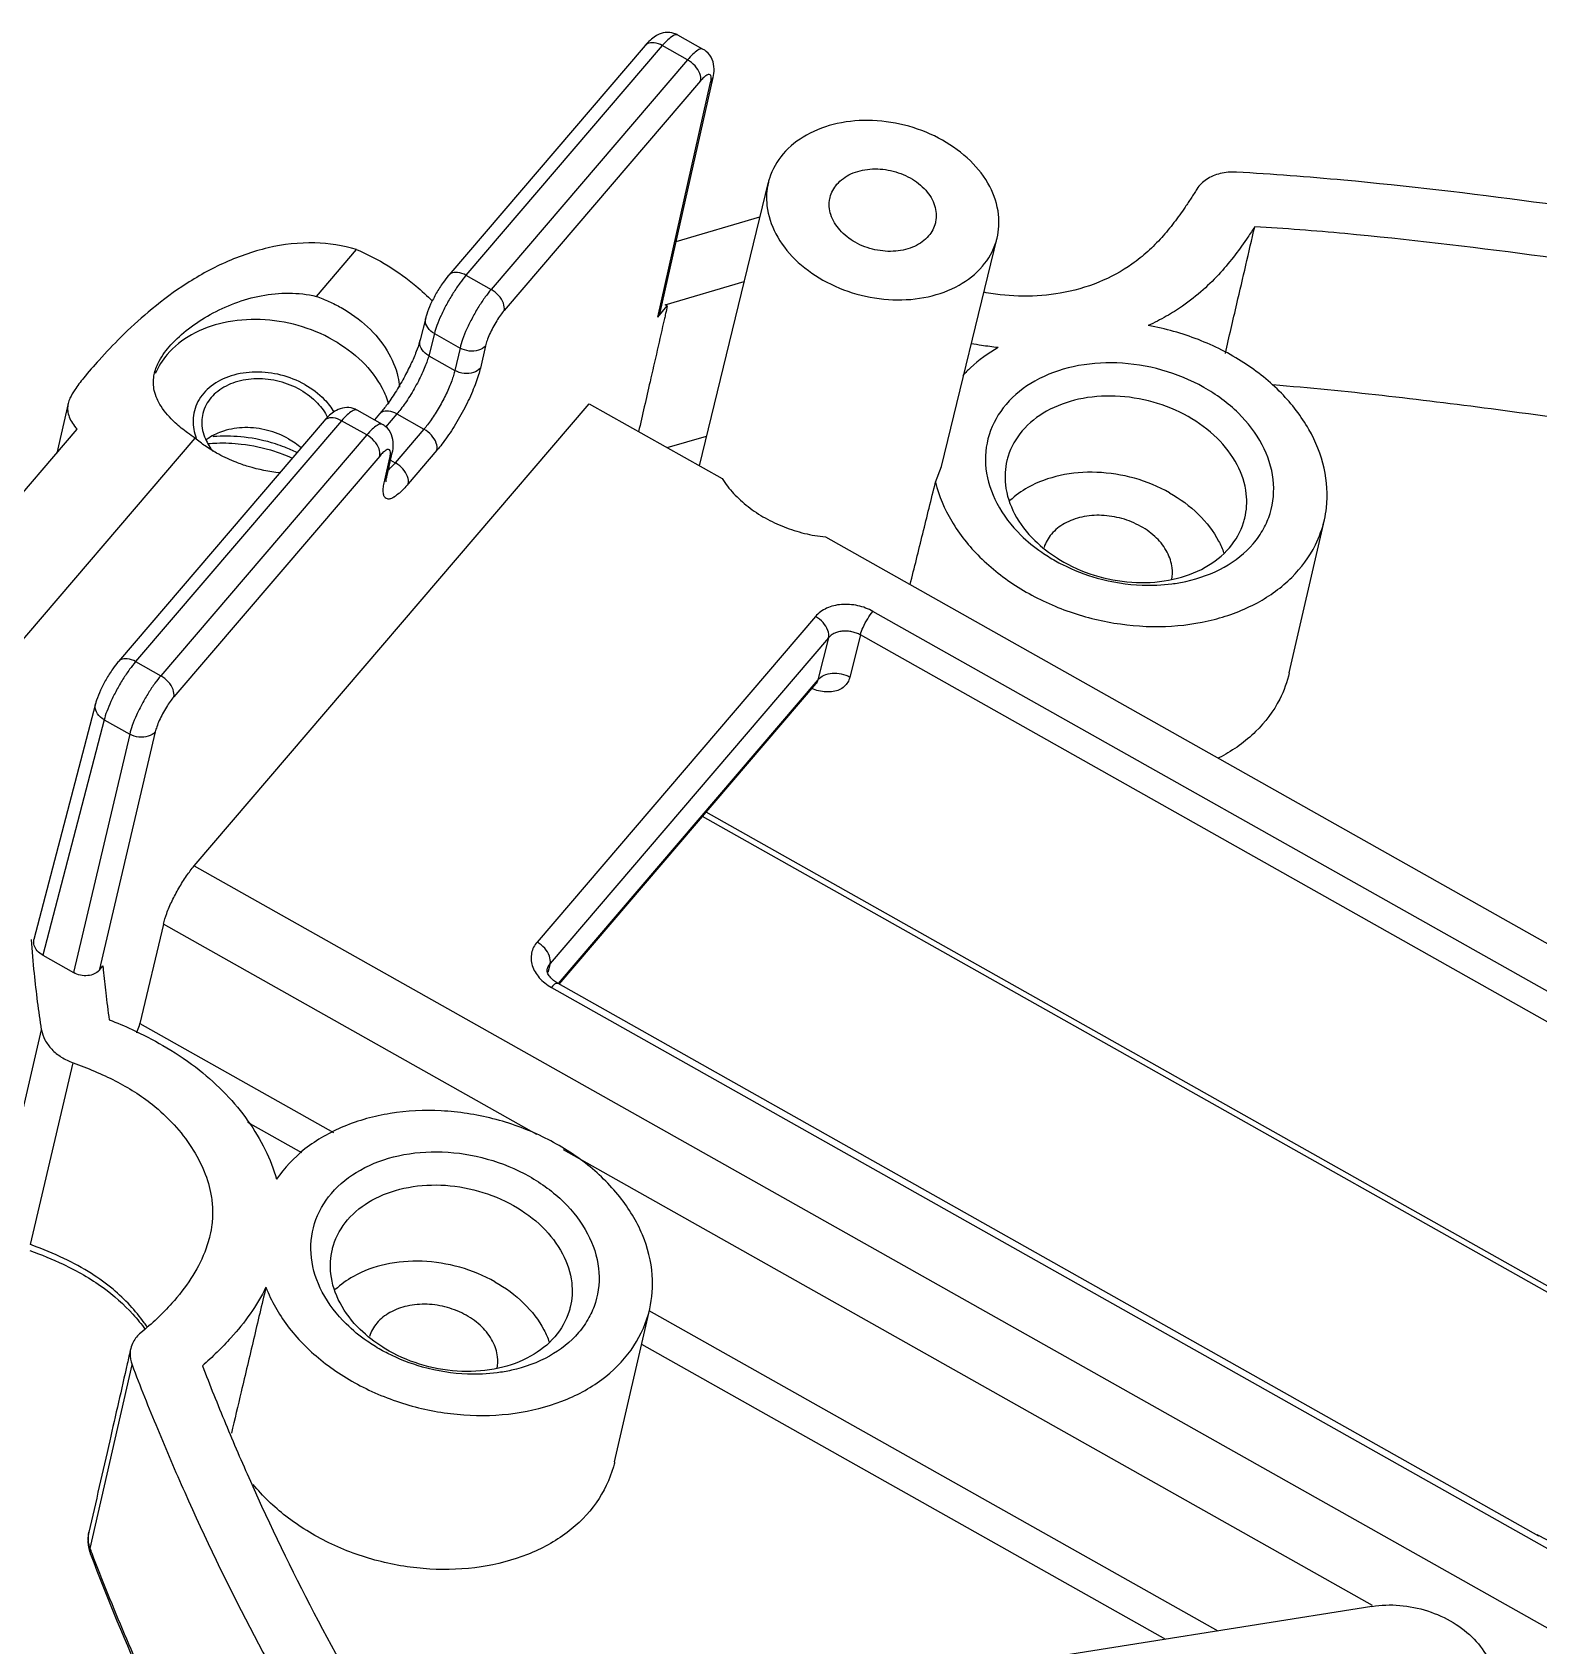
# Model space of a CAD drawing. Header units: inches. Extents: x 164842 to 166038, y -53074 to -52229.
# Drawn here: x 164868.82 to 164894.55, y -52989.84 to -52962.29 of the extents above; entities that cross this region are included whole.
import ezdxf

# ---------------------------------------------------------------- set-up
doc = ezdxf.new("R2010")
doc.units = ezdxf.units.IN
doc.header["$LTSCALE"] = 2
doc.header["$MEASUREMENT"] = 0
doc.layers.get('0').update_dxf_attribs({"linetype": 'CONTINUOUS'})

msp = doc.modelspace()

# ---------------------------------------------------------------- linework, layer by layer
at = {"color": 7, "linetype": 'Continuous'}
for p, q in [((164880.28, -52962.582), (164879.848, -52962.339)), ((164879.286, -52962.519), (164875.933, -52966.44)), ((164879.581, -52962.519), (164876.228, -52966.441)), ((164880.011, -52962.761), (164879.581, -52962.519)), ((164880.28, -52962.582), (164880.279, -52962.582)), ((164880.011, -52962.761), (164876.657, -52966.683)), ((164880.233, -52963.121), (164876.879, -52967.043)), ((164879.503, -52967.154), (164880.406, -52963.146)), ((164879.544, -52967.073), (164880.447, -52963.065)), ((164880.406, -52963.146), (164880.447, -52963.065)), ((164880.214, -52969.695), (164881.392, -52964.853)), ((164879.817, -52965.863), (164881.248, -52965.445)), ((164884.348, -52969.708), (164885.298, -52965.803)), ((164873.673, -52966.801), (164874.358, -52966)), ((164876.228, -52966.441), (164876.657, -52966.683)), ((164879.631, -52966.943), (164880.98, -52966.549)), ((164879.503, -52967.154), (164879.666, -52966.962)), ((164879.666, -52966.962), (164879.631, -52966.943)), ((164875.541, -52967.166), (164875.444, -52967.544)), ((164879.544, -52967.073), (164879.503, -52967.154)), ((164875.689, -52967.437), (164875.592, -52967.815)), ((164875.689, -52967.437), (164876.126, -52967.683)), ((164875.592, -52967.815), (164876.038, -52968.066)), ((164876.126, -52967.683), (164876.038, -52968.066)), ((164876.562, -52967.644), (164876.474, -52968.027)), ((164869.435, -52968.631), (164869.241, -52969.476)), ((164871.588, -52976.525), (164878.334, -52968.636)), ((164878.334, -52968.636), (164880.601, -52969.913)), ((164873.808, -52968.924), (164870.292, -52973.037)), ((164874.103, -52968.925), (164870.587, -52973.038)), ((164874.533, -52969.167), (164874.103, -52968.925)), ((164874.802, -52968.988), (164874.37, -52968.745)), ((164874.754, -52968.808), (164874.666, -52968.911)), ((164875.049, -52968.809), (164874.856, -52969.034)), ((164875.049, -52968.809), (164875.511, -52969.069)), ((164865.526, -52973.82), (164869.588, -52969.07)), ((164867.181, -52974.393), (164871.602, -52969.223)), ((164874.533, -52969.167), (164871.016, -52973.28)), ((164874.802, -52968.988), (164874.802, -52968.988)), ((164875.511, -52969.069), (164875.02, -52969.642)), ((164879.661, -52969.383), (164880.338, -52969.185)), ((164874.755, -52969.527), (164871.238, -52973.64)), ((164874.88, -52969.858), (164874.968, -52969.475)), ((164874.928, -52969.555), (164874.968, -52969.475)), ((164875.733, -52969.429), (164875.243, -52970.002)), ((164874.84, -52969.938), (164874.928, -52969.555)), ((164874.94, -52969.597), (164875.02, -52969.642)), ((164884.246, -52969.975), (164884.349, -52969.708)), ((164874.84, -52969.938), (164874.88, -52969.858)), ((164890.287, -52973.23), (164890.886, -52970.618)), ((164882.367, -52970.908), (164900.411, -52981.072)), ((164882.197, -52972.266), (164877.442, -52977.826)), ((164898.019, -52980.541), (164883.178, -52972.181)), ((164882.419, -52972.629), (164877.664, -52978.19)), ((164882.419, -52972.629), (164882.238, -52973.348)), ((164882.963, -52972.582), (164882.783, -52973.301)), ((164897.805, -52980.943), (164882.963, -52972.582)), ((164870.587, -52973.038), (164871.016, -52973.28)), ((164882.238, -52973.348), (164877.802, -52978.536)), ((164882.205, -52973.413), (164877.815, -52978.547)), ((164869.901, -52973.759), (164868.851, -52977.78)), ((164870.049, -52974.03), (164869, -52978.05)), ((164870.049, -52974.03), (164870.486, -52974.276)), ((164870.486, -52974.276), (164869.528, -52978.347)), ((164870.922, -52974.238), (164869.964, -52978.31)), ((164904.134, -52989.124), (164880.267, -52975.68)), ((164904.127, -52989.015), (164880.328, -52975.609)), ((164871.588, -52976.525), (164898.37, -52991.612)), ((164871.06, -52977.522), (164870.66, -52979.219)), ((164877.438, -52981.115), (164871.06, -52977.522)), ((164869, -52978.05), (164869.528, -52978.347)), ((164869.964, -52978.31), (164870.028, -52978.235)), ((164877.615, -52978.281), (164877.614, -52978.283)), ((164877.664, -52978.19), (164877.623, -52978.345)), ((164877.688, -52978.601), (164895.047, -52988.381)), ((164877.795, -52978.53), (164894.544, -52987.965)), ((164868.408, -52981.789), (164868.981, -52979.325)), ((164870.66, -52979.219), (164873.963, -52981.08)), ((164868.793, -52982.992), (164869.518, -52979.887)), ((164872.496, -52980.901), (164873.421, -52981.422)), ((164891.707, -52989.153), (164877.893, -52981.372)), ((164878.767, -52986.702), (164879.366, -52984.09)), ((164879.352, -52984.116), (164889.067, -52989.588)), ((164879.228, -52984.693), (164888.171, -52989.731)), ((164869.812, -52988.184), (164870.526, -52985.045)), ((164869.789, -52987.905), (164869.789, -52987.904)), ((164905.02, -52993.336), (164894.518, -52987.95)), ((164869.816, -52988.276), (164869.812, -52988.184)), ((164869.816, -52988.276), (164869.816, -52988.276)), ((164891.698, -52989.17), (164885.463, -52990.162))]:
    msp.add_line(p, q, dxfattribs=at)
for points, start_tangent, end_tangent in [([(164879.465, -52962.357), (164879.377, -52962.424)], (-0.850498, -0.525978), (-0.742452, -0.669899)), ([(164879.848, -52962.339), (164879.78, -52962.31), (164879.632, -52962.297), (164879.492, -52962.341), (164879.465, -52962.357)], (-0.871367, 0.490633), (-0.850498, -0.525978)), ([(164879.847, -52962.34), (164879.832, -52962.333), (164879.764, -52962.352), (164879.676, -52962.419), (164879.581, -52962.519)], (-0.832543, 0.55396), (-0.649907, -0.760014)), ([(164879.377, -52962.424), (164879.286, -52962.519)], (-0.742452, -0.669899), (-0.649125, -0.760682)), ([(164879.581, -52962.519), (164879.439, -52962.471), (164879.321, -52962.49), (164879.287, -52962.519)], (-0.871268, 0.490808), (-0.648861, -0.760907)), ([(164880.278, -52962.584), (164880.259, -52962.576), (164880.19, -52962.597), (164880.103, -52962.664), (164880.011, -52962.761)], (-0.85231, 0.523037), (-0.64989, -0.760028)), ([(164880.465, -52962.919), (164880.433, -52962.755), (164880.332, -52962.618), (164880.279, -52962.582)], (-0.005601, 0.999984), (-0.872725, 0.488212)), ([(164880.233, -52963.121), (164880.221, -52962.997), (164880.139, -52962.865), (164880.011, -52962.761)], (0.224465, 0.974482), (-0.871268, 0.490808)), ([(164880.447, -52963.065), (164880.465, -52962.919)], (0.220802, 0.975319), (-0.005601, 0.999984)), ([(164880.288, -52963.063), (164880.233, -52963.121)], (-0.734167, -0.678969), (-0.64989, -0.760029)), ([(164880.406, -52963.146), (164880.416, -52963.077), (164880.408, -52963.029), (164880.382, -52963.01), (164880.341, -52963.023), (164880.288, -52963.063)], (0.219863, 0.975531), (-0.734167, -0.678969)), ([(164884.366, -52964.134), (164883.791, -52963.896), (164883.171, -52963.798), (164882.569, -52963.85), (164882.042, -52964.047), (164881.643, -52964.369), (164881.411, -52964.785), (164881.392, -52964.852)], (-0.871268, 0.490808), (-0.235196, -0.971948)), ([(164885.298, -52965.804), (164885.322, -52965.402), (164885.172, -52964.925), (164884.842, -52964.488), (164884.366, -52964.134)], (0.235196, 0.971948), (-0.871268, 0.490808)), ([(164881.392, -52964.852), (164881.368, -52965.254), (164881.519, -52965.731), (164881.848, -52966.168), (164882.324, -52966.522)], (-0.235196, -0.971948), (0.871268, -0.490808)), ([(164882.447, -52965.11), (164882.562, -52964.887), (164882.802, -52964.71), (164883.124, -52964.628), (164883.48, -52964.652), (164883.815, -52964.779)], (0.23807, 0.971248), (0.871268, -0.490808)), ([(164883.815, -52964.779), (164884.079, -52964.989), (164884.231, -52965.251), (164884.248, -52965.525), (164884.244, -52965.546)], (0.871268, -0.490808), (-0.23807, -0.971248)), ([(164889.385, -52964.68), (164889.107, -52964.704), (164888.872, -52964.804), (164888.71, -52964.968)], (-0.998421, 0.056165), (-0.527012, -0.849858)), ([(164917.117, -52971.082), (164916.928, -52970.989), (164913.789, -52969.628), (164910.523, -52968.488), (164907.124, -52967.495), (164903.683, -52966.681), (164897.704, -52965.658), (164894.46, -52965.189), (164891.217, -52964.817), (164889.385, -52964.68)], (-0.894958, 0.44615), (-0.998418, 0.056232)), ([(164882.875, -52965.877), (164882.612, -52965.667), (164882.459, -52965.405), (164882.442, -52965.131), (164882.447, -52965.11)], (-0.871268, 0.490808), (0.23807, 0.971248)), ([(164888.71, -52964.968), (164888.611, -52965.123), (164888.509, -52965.276), (164888.318, -52965.541), (164888.108, -52965.795), (164887.871, -52966.032), (164887.601, -52966.248), (164887.033, -52966.558), (164886.377, -52966.747), (164885.113, -52966.738), (164885.073, -52966.731)], (-0.527007, -0.849861), (-0.986717, 0.16245)), ([(164884.244, -52965.546), (164884.128, -52965.769), (164883.889, -52965.946), (164883.567, -52966.028), (164883.211, -52966.004), (164882.875, -52965.877)], (-0.23807, -0.971248), (-0.871268, 0.490808)), ([(164889.697, -52965.611), (164889.639, -52965.699), (164889.58, -52965.787), (164889.362, -52966.091), (164889.111, -52966.394), (164888.816, -52966.688), (164888.465, -52966.965), (164888.187, -52967.141), (164887.88, -52967.3)], (-0.544217, -0.838945), (-0.904782, -0.425875)), ([(164889.195, -52967.774), (164889.392, -52966.926), (164889.697, -52965.611)], (0.22604, 0.974118), (0.226029, 0.97412)), ([(164916.157, -52971.632), (164914.726, -52970.985), (164913.249, -52970.39), (164911.737, -52969.841), (164910.202, -52969.331), (164906.89, -52968.363), (164903.524, -52967.567), (164900.591, -52967.024), (164897.632, -52966.559), (164894.422, -52966.095), (164891.238, -52965.729), (164889.697, -52965.611)], (-0.901628, 0.432512), (-0.998119, 0.061306)), ([(164874.358, -52966), (164873.647, -52965.887), (164872.848, -52965.973), (164872.072, -52966.243), (164871.376, -52966.635), (164870.802, -52967.068), (164870.337, -52967.495), (164869.963, -52967.888), (164869.697, -52968.196), (164869.546, -52968.398), (164869.466, -52968.539), (164869.434, -52968.632)], (-0.955355, 0.295461), (-0.222596, -0.974911)), ([(164882.324, -52966.522), (164882.9, -52966.76), (164883.519, -52966.858), (164884.122, -52966.806), (164884.648, -52966.609), (164885.047, -52966.287), (164885.28, -52965.871), (164885.298, -52965.804)], (0.871268, -0.490808), (0.235196, 0.971948)), ([(164874.358, -52966), (164874.897, -52966.279), (164875.374, -52966.622), (164875.654, -52966.885)], (0.918194, -0.396131), (0.689939, -0.723868)), ([(164875.932, -52966.441), (164875.837, -52966.564), (164875.721, -52966.748), (164875.625, -52966.935), (164875.558, -52967.106), (164875.541, -52967.166)], (-0.650449, -0.75955), (-0.249194, -0.968453)), ([(164876.228, -52966.441), (164876.085, -52966.392), (164875.968, -52966.412), (164875.933, -52966.441)], (-0.871268, 0.490808), (-0.648418, -0.761285)), ([(164876.228, -52966.441), (164876.124, -52966.573)], (-0.649874, -0.760042), (-0.587254, -0.809402)), ([(164870.91, -52968.109), (164870.99, -52967.905), (164871.189, -52967.629), (164871.49, -52967.353), (164871.86, -52967.111), (164872.279, -52966.917), (164872.732, -52966.789), (164873.205, -52966.745), (164873.673, -52966.801)], (0.235546, 0.971863), (0.972101, -0.234563)), ([(164876.124, -52966.573), (164876.011, -52966.742), (164875.899, -52966.933), (164875.803, -52967.126)], (-0.587254, -0.809402), (-0.4144, -0.910095)), ([(164876.657, -52966.683), (164876.558, -52966.81), (164876.447, -52966.974), (164876.338, -52967.163), (164876.242, -52967.357), (164876.17, -52967.537), (164876.126, -52967.683)], (-0.649891, -0.760027), (-0.229186, -0.973383)), ([(164876.879, -52967.043), (164876.867, -52966.918), (164876.786, -52966.787), (164876.657, -52966.683)], (0.224465, 0.974482), (-0.871268, 0.490808)), ([(164873.673, -52966.801), (164873.887, -52966.887), (164874.094, -52966.991)], (0.94246, -0.33432), (0.871268, -0.490808)), ([(164874.094, -52966.991), (164874.549, -52967.323), (164874.882, -52967.728), (164875.065, -52968.174), (164875.092, -52968.351)], (0.871268, -0.490808), (0.079965, -0.996798)), ([(164876.879, -52967.043), (164876.82, -52967.119), (164876.753, -52967.218), (164876.688, -52967.331), (164876.631, -52967.448), (164876.588, -52967.556), (164876.562, -52967.644)], (-0.649892, -0.760027), (-0.224426, -0.974491)), ([(164879.666, -52966.962), (164879.637, -52967.094)], (-0.219821, -0.97554), (-0.220501, -0.975387)), ([(164873.959, -52967.546), (164873.36, -52967.298), (164872.715, -52967.197), (164872.089, -52967.251), (164871.541, -52967.455), (164871.127, -52967.791), (164870.923, -52968.119)], (-0.871268, 0.490808), (-0.387606, -0.921825)), ([(164875.689, -52967.437), (164875.575, -52967.334), (164875.535, -52967.207), (164875.541, -52967.167)], (-0.868431, 0.495811), (0.255265, 0.966871)), ([(164875.732, -52967.299), (164875.689, -52967.437)], (-0.341464, -0.939895), (-0.243489, -0.969904)), ([(164875.803, -52967.126), (164875.732, -52967.299)], (-0.4144, -0.910095), (-0.341464, -0.939895)), ([(164879.617, -52967.18), (164879.371, -52968.26), (164879.176, -52969.11)], (-0.220903, -0.975296), (-0.221836, -0.975084)), ([(164879.637, -52967.094), (164879.617, -52967.18)], (-0.220501, -0.975387), (-0.220903, -0.975296)), ([(164890.886, -52970.618), (164890.921, -52970.412), (164890.883, -52969.736), (164890.622, -52969.072), (164890.152, -52968.455), (164889.511, -52967.934), (164888.734, -52967.539), (164887.88, -52967.3)], (0.224241, 0.974534), (-0.984608, 0.174776)), ([(164873.959, -52967.546), (164874.454, -52967.914), (164874.796, -52968.369), (164874.906, -52968.635)], (0.871268, -0.490808), (0.287363, -0.957822)), ([(164875.444, -52967.544), (164875.435, -52967.577), (164875.379, -52967.743)], (-0.255102, -0.966914), (-0.358188, -0.93365)), ([(164875.592, -52967.815), (164875.478, -52967.712), (164875.438, -52967.585), (164875.444, -52967.544)], (-0.868431, 0.495811), (0.255128, 0.966907)), ([(164875.379, -52967.743), (164875.288, -52967.954), (164875.165, -52968.195), (164875.02, -52968.442), (164874.866, -52968.666)], (-0.358188, -0.93365), (-0.595235, -0.803552)), ([(164875.592, -52967.815), (164875.566, -52967.9), (164875.528, -52968.003), (164875.477, -52968.121), (164875.415, -52968.248), (164875.344, -52968.378), (164875.268, -52968.506), (164875.19, -52968.623), (164875.116, -52968.726), (164875.049, -52968.809)], (-0.253053, -0.967452), (-0.649886, -0.760032)), ([(164876.562, -52967.644), (164876.444, -52967.719), (164876.284, -52967.734), (164876.126, -52967.683)], (-0.64989, -0.760028), (-0.874085, 0.485773)), ([(164885.314, -52967.675), (164884.844, -52968.02), (164884.713, -52968.153)], (-0.866047, -0.499962), (-0.673548, -0.739144)), ([(164885.314, -52967.675), (164885.032, -52967.638), (164884.86, -52967.609)], (-0.994106, 0.10841), (-0.984224, 0.176929)), ([(164870.906, -52968.408), (164870.9, -52968.158), (164870.91, -52968.109)], (-0.210267, 0.977644), (0.235546, 0.971863)), ([(164873.478, -52968.307), (164873.069, -52968.144), (164872.631, -52968.093), (164872.216, -52968.159), (164871.876, -52968.334), (164871.65, -52968.598), (164871.567, -52968.918), (164871.621, -52969.22)], (-0.871268, 0.490808), (0.354505, -0.935054)), ([(164876.038, -52968.066), (164876.016, -52968.149), (164875.984, -52968.245), (164875.942, -52968.351), (164875.891, -52968.463), (164875.833, -52968.579), (164875.77, -52968.694), (164875.703, -52968.805), (164875.636, -52968.906), (164875.571, -52968.995), (164875.511, -52969.069)], (-0.219735, -0.97556), (-0.649888, -0.76003)), ([(164876.474, -52968.027), (164876.442, -52968.143), (164876.397, -52968.276), (164876.338, -52968.424), (164876.267, -52968.581), (164876.186, -52968.743), (164876.096, -52968.904), (164876.002, -52969.059), (164875.908, -52969.201), (164875.817, -52969.325), (164875.733, -52969.429)], (-0.22449, -0.974476), (-0.649881, -0.760036)), ([(164876.474, -52968.027), (164876.355, -52968.102), (164876.196, -52968.116), (164876.038, -52968.066)], (-0.64989, -0.760028), (-0.874085, 0.485773)), ([(164888.826, -52968.354), (164888.112, -52968.059), (164887.344, -52967.938), (164886.597, -52968.002), (164885.944, -52968.246), (164885.45, -52968.646), (164885.162, -52969.162), (164885.108, -52969.744), (164885.295, -52970.334), (164885.703, -52970.876), (164886.059, -52971.169)], (-0.871268, 0.490808), (0.821952, -0.569557)), ([(164871.475, -52969.133), (164871.263, -52968.958), (164871.022, -52968.678), (164870.906, -52968.408)], (-0.802118, 0.597166), (-0.210267, 0.977644)), ([(164873.401, -52968.398), (164873.04, -52968.255), (164872.654, -52968.209), (164872.289, -52968.267), (164871.989, -52968.422), (164871.791, -52968.654), (164871.735, -52968.801)], (-0.871268, 0.490808), (-0.236736, -0.971574)), ([(164873.401, -52968.398), (164873.692, -52968.622), (164873.865, -52968.868)], (0.871268, -0.490808), (0.43255, -0.90161)), ([(164873.478, -52968.307), (164873.809, -52968.561), (164873.973, -52968.779)], (0.871268, -0.490808), (0.496744, -0.867897)), ([(164889.848, -52970.768), (164889.959, -52970.508), (164890.012, -52969.926), (164889.825, -52969.336), (164889.417, -52968.794), (164888.826, -52968.354)], (0.481363, 0.876522), (-0.871268, 0.490808)), ([(164890.008, -52968.308), (164893.733, -52968.717), (164898.84, -52969.472), (164904.128, -52970.467), (164908.952, -52971.768), (164913.096, -52973.209)], (0.996725, -0.080864), (0.930026, -0.367494)), ([(164869.434, -52968.632), (164869.43, -52968.653), (164869.427, -52968.757), (164869.453, -52968.859), (164869.507, -52968.963), (164869.588, -52969.07)], (-0.222596, -0.974911), (0.651687, -0.758488)), ([(164874.37, -52968.745), (164874.302, -52968.715), (164874.154, -52968.702), (164874.015, -52968.747), (164873.987, -52968.763)], (-0.871363, 0.490638), (-0.850558, -0.525881)), ([(164874.866, -52968.666), (164874.753, -52968.808)], (-0.595235, -0.803552), (-0.649743, -0.760154)), ([(164888.559, -52968.853), (164887.96, -52968.606), (164887.316, -52968.504), (164886.689, -52968.558), (164886.141, -52968.763), (164885.727, -52969.098), (164885.485, -52969.531), (164885.466, -52969.601)], (-0.871268, 0.490808), (-0.234589, -0.972095)), ([(164871.717, -52968.936), (164871.778, -52969.234)], (-0.023713, -0.999719), (0.394388, -0.918944)), ([(164871.735, -52968.801), (164871.717, -52968.936)], (-0.236736, -0.971574), (-0.023713, -0.999719)), ([(164873.899, -52968.83), (164873.808, -52968.924)], (-0.742573, -0.669765), (-0.649123, -0.760683)), ([(164874.103, -52968.925), (164873.961, -52968.876), (164873.843, -52968.896), (164873.809, -52968.925)], (-0.871268, 0.490808), (-0.648862, -0.760906)), ([(164873.987, -52968.763), (164873.899, -52968.83)], (-0.850558, -0.525881), (-0.742573, -0.669765)), ([(164874.369, -52968.746), (164874.355, -52968.739), (164874.287, -52968.758), (164874.199, -52968.825), (164874.103, -52968.925)], (-0.829056, 0.559165), (-0.649906, -0.760014)), ([(164874.801, -52968.99), (164874.783, -52968.982), (164874.713, -52969.003), (164874.626, -52969.069), (164874.533, -52969.167)], (-0.848553, 0.52911), (-0.649889, -0.760029)), ([(164875.049, -52968.809), (164874.906, -52968.76), (164874.789, -52968.78), (164874.754, -52968.809)], (-0.871268, 0.490808), (-0.648418, -0.761285)), ([(164889.528, -52970.589), (164889.553, -52970.172), (164889.396, -52969.676), (164889.054, -52969.222), (164888.559, -52968.853)], (0.234589, 0.972095), (-0.871268, 0.490808)), ([(164871.602, -52969.223), (164871.475, -52969.133)], (-0.829305, 0.558796), (-0.802118, 0.597166)), ([(164871.969, -52969.476), (164871.776, -52969.355), (164871.602, -52969.223)], (-0.871268, 0.490808), (-0.766434, 0.642323)), ([(164871.778, -52969.234), (164871.913, -52969.452)], (0.394388, -0.918944), (0.635299, -0.772266)), ([(164871.836, -52969.219), (164871.787, -52969.255)], (-0.831182, -0.556), (-0.789305, -0.614002)), ([(164873.198, -52969.231), (164872.838, -52969.088), (164872.452, -52969.042), (164872.087, -52969.1), (164871.836, -52969.219)], (-0.871268, 0.490808), (-0.831182, -0.556)), ([(164871.973, -52969.192), (164871.906, -52969.197)], (-0.998089, -0.061793), (-0.996086, -0.088395)), ([(164872.974, -52969.32), (164872.439, -52969.205), (164871.973, -52969.192)], (-0.952129, 0.305696), (-0.998089, -0.061793)), ([(164873.198, -52969.231), (164873.416, -52969.384)], (0.871268, -0.490808), (0.75221, -0.658924)), ([(164874.755, -52969.527), (164874.743, -52969.403), (164874.662, -52969.271), (164874.533, -52969.167)], (0.224465, 0.974482), (-0.871268, 0.490808)), ([(164874.987, -52969.327), (164874.956, -52969.162), (164874.855, -52969.024), (164874.802, -52968.988)], (-0.001013, 0.999999), (-0.872735, 0.488195)), ([(164875.733, -52969.429), (164875.721, -52969.305), (164875.639, -52969.173), (164875.511, -52969.069)], (0.224465, 0.974482), (-0.871268, 0.490808)), ([(164871.824, -52969.314), (164871.971, -52969.305)], (0.995868, 0.090813), (0.999379, 0.035239)), ([(164872.267, -52969.62), (164871.969, -52969.476)], (-0.925538, 0.378654), (-0.871268, 0.490808)), ([(164871.971, -52969.305), (164872.388, -52969.322), (164872.957, -52969.445)], (0.999379, 0.035239), (0.952027, -0.306016)), ([(164872.957, -52969.445), (164873.085, -52969.489)], (0.952027, -0.306016), (0.936947, -0.349473)), ([(164873.134, -52969.377), (164872.974, -52969.32)], (-0.931663, 0.363323), (-0.952129, 0.305696)), ([(164873.085, -52969.489), (164873.259, -52969.561)], (0.936947, -0.349473), (0.912097, -0.409975)), ([(164873.341, -52969.467), (164873.134, -52969.377)], (-0.898139, 0.439711), (-0.931663, 0.363323)), ([(164874.811, -52969.468), (164874.755, -52969.527)], (-0.734213, -0.678919), (-0.649889, -0.76003)), ([(164874.928, -52969.555), (164874.938, -52969.485), (164874.931, -52969.436), (164874.905, -52969.416), (164874.863, -52969.428), (164874.811, -52969.468)], (0.224505, 0.974473), (-0.734213, -0.678919)), ([(164874.969, -52969.475), (164874.987, -52969.327)], (0.225518, 0.974239), (-0.001013, 0.999999)), ([(164872.301, -52969.633), (164872.267, -52969.62)], (-0.930447, 0.366426), (-0.925538, 0.378654)), ([(164872.511, -52969.706), (164872.301, -52969.633)], (-0.956793, 0.290769), (-0.930447, 0.366426)), ([(164873.051, -52969.814), (164872.511, -52969.706)], (-0.995317, 0.096666), (-0.956793, 0.290769)), ([(164874.961, -52969.707), (164874.904, -52969.761)], (-0.699521, -0.714612), (-0.764315, -0.644843)), ([(164875.02, -52969.642), (164874.961, -52969.707)], (-0.649895, -0.760024), (-0.699521, -0.714612)), ([(164875.043, -52969.656), (164875.02, -52969.642)], (-0.843353, 0.537361), (-0.871268, 0.490808)), ([(164875.08, -52969.682), (164875.043, -52969.656)], (-0.791339, 0.611378), (-0.843353, 0.537361)), ([(164875.149, -52969.746), (164875.08, -52969.682)], (-0.6679, 0.744251), (-0.791339, 0.611378)), ([(164875.243, -52970.002), (164875.23, -52969.878), (164875.149, -52969.746)], (0.224465, 0.974482), (-0.6679, 0.744251)), ([(164885.466, -52969.601), (164885.44, -52970.019), (164885.597, -52970.514), (164885.94, -52970.968), (164886.327, -52971.273)], (-0.234589, -0.972095), (0.84595, -0.533262)), ([(164888.242, -52970.155), (164887.643, -52969.907), (164886.999, -52969.806), (164886.372, -52969.86), (164885.825, -52970.065), (164885.517, -52970.288)], (-0.871268, 0.490808), (-0.730366, -0.683055)), ([(164874.815, -52970.123), (164874.821, -52970.036), (164874.84, -52969.938)], (-0.010912, 0.99994), (0.224463, 0.974483)), ([(164874.857, -52969.955), (164874.864, -52969.966), (164874.864, -52969.958), (164874.874, -52969.886)], (0.274468, -0.961596), (0.199503, 0.979897)), ([(164874.874, -52969.886), (164874.88, -52969.858)], (0.199503, 0.979897), (0.225677, 0.974202)), ([(164875.243, -52970.002), (164875.16, -52970.093), (164875.129, -52970.124)], (-0.649906, -0.760015), (-0.72099, -0.692945)), ([(164880.601, -52969.913), (164880.798, -52970.165), (164881.045, -52970.391), (164881.336, -52970.584)], (0.540833, -0.84113), (0.871268, -0.490808)), ([(164883.813, -52971.722), (164884.028, -52970.854), (164884.246, -52969.975)], (0.241051, 0.970513), (0.240793, 0.970577)), ([(164884.246, -52969.975), (164884.522, -52970.639), (164885.003, -52971.251), (164885.655, -52971.765), (164886.439, -52972.151), (164887.293, -52972.378), (164888.172, -52972.436), (164889.002, -52972.318), (164889.742, -52972.031), (164890.329, -52971.599), (164890.734, -52971.044), (164890.886, -52970.618)], (0.237781, -0.971319), (0.224241, 0.974534)), ([(164874.848, -52970.239), (164874.824, -52970.193), (164874.815, -52970.123)], (-0.698377, 0.71573), (-0.010912, 0.99994)), ([(164874.994, -52970.231), (164874.94, -52970.255), (164874.887, -52970.26), (164874.848, -52970.239)], (-0.864972, -0.501821), (-0.698377, 0.71573)), ([(164875.129, -52970.124), (164875.079, -52970.169), (164875.005, -52970.224), (164874.994, -52970.231)], (-0.72099, -0.692945), (-0.864972, -0.501821)), ([(164888.242, -52970.155), (164888.737, -52970.524), (164889.08, -52970.978), (164889.169, -52971.182)], (0.871268, -0.490808), (0.331351, -0.943508)), ([(164881.336, -52970.584), (164881.661, -52970.737), (164882.008, -52970.847), (164882.367, -52970.908)], (0.871268, -0.490808), (0.994952, -0.100356)), ([(164887.752, -52970.728), (164887.429, -52970.595), (164887.083, -52970.54), (164886.745, -52970.569), (164886.45, -52970.68), (164886.227, -52970.86), (164886.099, -52971.087)], (-0.871268, 0.490808), (-0.305693, -0.95213)), ([(164886.435, -52971.337), (164887.034, -52971.585), (164887.678, -52971.686), (164888.304, -52971.632), (164888.852, -52971.427), (164889.267, -52971.092), (164889.508, -52970.66), (164889.528, -52970.589)], (0.871268, -0.490808), (0.234589, 0.972095)), ([(164888.28, -52971.635), (164888.287, -52971.438), (164888.203, -52971.171), (164888.019, -52970.927), (164887.752, -52970.728)], (0.190521, 0.981683), (-0.871268, 0.490808)), ([(164888.279, -52971.71), (164888.523, -52971.667), (164889.176, -52971.423), (164889.671, -52971.024), (164889.848, -52970.768)], (0.9918, 0.127803), (0.481363, 0.876522)), ([(164886.059, -52971.169), (164886.294, -52971.316)], (0.821952, -0.569557), (0.871268, -0.490808)), ([(164886.294, -52971.316), (164886.415, -52971.381)], (0.871268, -0.490808), (0.892193, -0.451655)), ([(164886.327, -52971.273), (164886.435, -52971.337)], (0.84595, -0.533262), (0.871268, -0.490808)), ([(164886.415, -52971.381), (164887.008, -52971.611), (164887.776, -52971.732), (164888.279, -52971.71)], (0.892193, -0.451655), (0.9918, 0.127803)), ([(164883.178, -52972.181), (164883.053, -52972.122), (164882.918, -52972.082), (164882.779, -52972.062), (164882.64, -52972.062), (164882.508, -52972.084), (164882.387, -52972.126), (164882.281, -52972.188), (164882.197, -52972.266)], (-0.871255, 0.490831), (-0.649943, -0.759983)), ([(164882.419, -52972.629), (164882.408, -52972.504), (164882.327, -52972.371), (164882.197, -52972.266)], (0.248269, 0.968691), (-0.871268, 0.490808)), ([(164882.963, -52972.582), (164883.01, -52972.452), (164883.089, -52972.305), (164883.178, -52972.181)], (0.231805, 0.972762), (0.64989, 0.760028)), ([(164882.963, -52972.582), (164882.894, -52972.55), (164882.819, -52972.528), (164882.741, -52972.516), (164882.665, -52972.517), (164882.591, -52972.529), (164882.524, -52972.552), (164882.465, -52972.586), (164882.419, -52972.629)], (-0.873489, 0.486844), (-0.651913, -0.758294)), ([(164870.291, -52973.038), (164870.198, -52973.159), (164870.081, -52973.342), (164869.986, -52973.527), (164869.919, -52973.698), (164869.901, -52973.759)], (-0.650435, -0.759562), (-0.253486, -0.967339)), ([(164870.587, -52973.038), (164870.445, -52972.989), (164870.327, -52973.009), (164870.292, -52973.038)], (-0.871268, 0.490808), (-0.648418, -0.761285)), ([(164870.587, -52973.038), (164870.484, -52973.169)], (-0.649874, -0.760042), (-0.587542, -0.809194)), ([(164870.371, -52973.337), (164870.26, -52973.527), (164870.164, -52973.719)], (-0.531136, -0.847286), (-0.415839, -0.909438)), ([(164870.484, -52973.169), (164870.371, -52973.337)], (-0.587542, -0.809194), (-0.531136, -0.847286)), ([(164871.016, -52973.28), (164870.917, -52973.406), (164870.807, -52973.57), (164870.699, -52973.757), (164870.603, -52973.95), (164870.53, -52974.129), (164870.486, -52974.276)], (-0.649891, -0.760028), (-0.2337, -0.972309)), ([(164871.238, -52973.64), (164871.226, -52973.515), (164871.145, -52973.384), (164871.016, -52973.28)], (0.224465, 0.974482), (-0.871268, 0.490808)), ([(164882.783, -52973.301), (164882.747, -52973.39), (164882.686, -52973.464), (164882.603, -52973.518), (164882.5, -52973.549), (164882.38, -52973.555), (164882.249, -52973.537), (164882.131, -52973.5)], (-0.243899, -0.969801), (-0.935192, 0.354141)), ([(164882.238, -52973.348), (164882.22, -52973.392), (164882.205, -52973.413)], (-0.239359, -0.970931), (-0.646387, -0.76301)), ([(164882.238, -52973.348), (164882.342, -52973.27)], (0.647419, 0.762134), (0.905735, 0.423844)), ([(164882.342, -52973.27), (164882.482, -52973.234), (164882.637, -52973.245), (164882.783, -52973.301)], (0.905735, 0.423844), (0.868461, -0.495758)), ([(164890.287, -52973.229), (164890.123, -52973.679), (164889.712, -52974.233), (164889.121, -52974.662), (164889.071, -52974.688)], (-0.224294, -0.974521), (-0.889326, -0.457273)), ([(164871.238, -52973.64), (164871.179, -52973.716), (164871.113, -52973.814), (164871.048, -52973.927), (164870.991, -52974.043), (164870.948, -52974.15), (164870.922, -52974.238)], (-0.64989, -0.760028), (-0.228981, -0.973431)), ([(164882.205, -52973.413), (164882.21, -52973.408), (164882.23, -52973.395)], (0.727182, 0.686444), (0.80488, 0.593437)), ([(164870.049, -52974.03), (164869.935, -52973.927), (164869.895, -52973.801), (164869.901, -52973.759)], (-0.868401, 0.495862), (0.259511, 0.96574)), ([(164870.093, -52973.892), (164870.049, -52974.03)], (-0.343873, -0.939016), (-0.247877, -0.968792)), ([(164870.164, -52973.719), (164870.093, -52973.892)], (-0.415839, -0.909438), (-0.343873, -0.939016)), ([(164870.922, -52974.238), (164870.803, -52974.312), (164870.644, -52974.326), (164870.486, -52974.276)], (-0.652529, -0.757764), (-0.874114, 0.48572)), ([(164871.06, -52977.522), (164871.117, -52977.338), (164871.21, -52977.123), (164871.325, -52976.906), (164871.457, -52976.696), (164871.588, -52976.525)], (0.229021, 0.973421), (0.64989, 0.760028)), ([(164868.981, -52979.325), (164868.858, -52978.362), (164868.806, -52977.782)], (-0.148507, 0.988911), (-0.075981, 0.997109)), ([(164869, -52978.05), (164868.907, -52977.976), (164868.855, -52977.885), (164868.849, -52977.791), (164868.851, -52977.78)], (-0.871268, 0.490808), (0.254063, 0.967188)), ([(164877.442, -52977.826), (164877.383, -52977.915), (164877.349, -52978.015), (164877.341, -52978.121), (164877.361, -52978.229), (164877.408, -52978.335), (164877.48, -52978.435), (164877.574, -52978.525)], (-0.649916, -0.760006), (0.780999, -0.624533)), ([(164877.664, -52978.19), (164877.653, -52978.065), (164877.572, -52977.932), (164877.442, -52977.826)], (0.248269, 0.968691), (-0.871268, 0.490808)), ([(164869.964, -52978.31), (164869.881, -52978.371), (164869.769, -52978.4), (164869.644, -52978.391), (164869.528, -52978.347)], (-0.64989, -0.760028), (-0.871268, 0.490808)), ([(164870.028, -52978.235), (164870.034, -52978.302)], (0.095477, -0.995432), (0.098741, -0.995113)), ([(164870.034, -52978.302), (164870.077, -52978.694), (164870.136, -52979.153)], (0.098741, -0.995113), (0.139845, -0.990173)), ([(164877.612, -52978.312), (164877.615, -52978.281)], (-0.04801, 0.998847), (0.267041, 0.963685)), ([(164877.638, -52978.386), (164877.612, -52978.312)], (-0.518586, 0.855025), (-0.04801, 0.998847)), ([(164877.664, -52978.19), (164877.631, -52978.24), (164877.615, -52978.281)], (-0.64793, -0.7617), (-0.263797, -0.964578)), ([(164877.574, -52978.525), (164877.688, -52978.601)], (0.780999, -0.624533), (0.871258, -0.490825)), ([(164877.693, -52978.454), (164877.638, -52978.386)], (-0.716733, 0.697348), (-0.518586, 0.855025)), ([(164877.793, -52978.535), (164877.763, -52978.534), (164877.688, -52978.601)], (-0.953256, 0.302164), (-0.64989, -0.760028)), ([(164877.721, -52978.48), (164877.693, -52978.454)], (-0.774717, 0.632308), (-0.716733, 0.697348)), ([(164877.795, -52978.53), (164877.721, -52978.48)], (-0.871456, 0.490473), (-0.774717, 0.632308)), ([(164870.136, -52979.153), (164870.525, -52979.319), (164870.574, -52979.342)], (0.930481, -0.36634), (0.904551, -0.426365)), ([(164868.981, -52979.325), (164869.038, -52979.497), (164869.155, -52979.657), (164869.318, -52979.79), (164869.518, -52979.887)], (0.148473, -0.988916), (0.940782, -0.339012)), ([(164870.574, -52979.342), (164870.597, -52979.353)], (0.904551, -0.426365), (0.902947, -0.429752)), ([(164870.597, -52979.353), (164871.117, -52979.63), (164871.673, -52980.011), (164872.126, -52980.424), (164872.505, -52980.882), (164872.798, -52981.372), (164872.994, -52981.878)], (0.902947, -0.429752), (0.275274, -0.961366)), ([(164870.606, -52979.375), (164870.621, -52979.338), (164870.66, -52979.219)], (0.403149, 0.915134), (0.229021, 0.973421)), ([(164869.518, -52979.887), (164869.887, -52980.032), (164870.239, -52980.197), (164870.874, -52980.602), (164871.243, -52980.947), (164871.541, -52981.332), (164871.756, -52981.742), (164871.878, -52982.159), (164871.901, -52982.406), (164871.889, -52982.649), (164871.856, -52982.835)], (0.940555, -0.339643), (-0.224026, -0.974583)), ([(164879.366, -52984.091), (164879.409, -52983.514), (164879.241, -52982.826), (164878.854, -52982.178), (164878.268, -52981.603), (164877.533, -52981.15), (164876.689, -52980.843), (164875.806, -52980.709), (164874.933, -52980.754), (164874.142, -52980.976), (164873.479, -52981.36), (164872.994, -52981.878)], (0.222942, 0.974832), (-0.555169, -0.831737)), ([(164874.539, -52984.641), (164874.184, -52984.348), (164873.775, -52983.806), (164873.588, -52983.216), (164873.642, -52982.634), (164873.93, -52982.118), (164874.424, -52981.719), (164875.077, -52981.475), (164875.824, -52981.41), (164876.592, -52981.531), (164877.306, -52981.826)], (-0.821952, 0.569557), (0.871268, -0.490808)), ([(164877.306, -52981.826), (164877.897, -52982.266), (164878.305, -52982.808), (164878.492, -52983.398), (164878.439, -52983.98), (164878.328, -52984.24)], (0.871268, -0.490808), (-0.481363, -0.876522)), ([(164873.946, -52983.073), (164873.965, -52983.003), (164874.207, -52982.57), (164874.622, -52982.235), (164875.169, -52982.031), (164875.796, -52981.976), (164876.44, -52982.078), (164877.039, -52982.325)], (0.234589, 0.972095), (0.871268, -0.490808)), ([(164877.039, -52982.325), (164877.534, -52982.694), (164877.876, -52983.149), (164878.033, -52983.644), (164878.008, -52984.061)], (0.871268, -0.490808), (-0.234589, -0.972095)), ([(164868.822, -52983.003), (164868.793, -52982.992)], (-0.938358, 0.345666), (-0.939743, 0.341882)), ([(164870.735, -52984.328), (164870.491, -52984.031), (164870.201, -52983.756), (164869.831, -52983.488), (164869.362, -52983.23), (164868.822, -52983.003)], (-0.584525, 0.811376), (-0.938358, 0.345666)), ([(164871.856, -52982.835), (164871.767, -52983.122), (164871.532, -52983.572), (164871.205, -52983.995), (164870.952, -52984.255), (164870.674, -52984.5)], (-0.224026, -0.974583), (-0.771992, -0.635632)), ([(164868.783, -52983.094), (164869.348, -52983.328), (164870.03, -52983.726), (164870.54, -52984.182), (164870.752, -52984.443)], (0.939746, -0.341873), (0.583722, -0.811953)), ([(164874.807, -52984.745), (164874.42, -52984.441), (164874.077, -52983.986), (164873.92, -52983.491), (164873.946, -52983.073)], (-0.84595, 0.533262), (0.234589, 0.972095)), ([(164876.722, -52983.627), (164876.123, -52983.38), (164875.479, -52983.278), (164874.852, -52983.332), (164874.305, -52983.537), (164873.997, -52983.76)], (-0.871268, 0.490808), (-0.730366, -0.683055)), ([(164872.812, -52983.721), (164872.544, -52984.173), (164872.214, -52984.584), (164871.978, -52984.83), (164871.727, -52985.061)], (-0.437414, -0.89926), (-0.754168, -0.656682)), ([(164872.812, -52983.721), (164872.601, -52984.612), (164872.39, -52985.507), (164872.222, -52986.214)], (-0.230162, -0.973152), (-0.230373, -0.973102)), ([(164872.812, -52983.721), (164873.18, -52984.377), (164873.747, -52984.96), (164874.471, -52985.427), (164875.307, -52985.749), (164876.189, -52985.9), (164877.066, -52985.872), (164877.866, -52985.667), (164878.546, -52985.297), (164879.047, -52984.793), (164879.343, -52984.18), (164879.366, -52984.091)], (0.357234, -0.934015), (0.222942, 0.974832)), ([(164876.722, -52983.627), (164877.217, -52983.996), (164877.56, -52984.45), (164877.649, -52984.654)], (0.871268, -0.490808), (0.331351, -0.943508)), ([(164876.232, -52984.2), (164875.91, -52984.067), (164875.563, -52984.012), (164875.225, -52984.042), (164874.93, -52984.152), (164874.707, -52984.332), (164874.579, -52984.56)], (-0.871268, 0.490808), (-0.305693, -0.95213)), ([(164878.008, -52984.061), (164877.988, -52984.132), (164877.747, -52984.565), (164877.332, -52984.9), (164876.785, -52985.104), (164876.158, -52985.158), (164875.514, -52985.057), (164874.915, -52984.81)], (-0.234589, -0.972095), (-0.871268, 0.490808)), ([(164870.785, -52984.4), (164870.735, -52984.328)], (-0.559648, 0.82873), (-0.584525, 0.811376)), ([(164876.76, -52985.108), (164876.767, -52984.91), (164876.683, -52984.644), (164876.499, -52984.399), (164876.232, -52984.2)], (0.190521, 0.981683), (-0.871268, 0.490808)), ([(164878.328, -52984.24), (164878.151, -52984.496), (164877.656, -52984.895), (164877.003, -52985.139), (164876.759, -52985.182)], (-0.481363, -0.876522), (-0.9918, -0.127803)), ([(164870.674, -52984.5), (164870.544, -52984.657), (164870.503, -52984.766)], (-0.772419, -0.635114), (-0.222787, -0.974867)), ([(164874.774, -52984.788), (164874.539, -52984.641)], (-0.871268, 0.490808), (-0.821952, 0.569557)), ([(164870.503, -52984.766), (164870.444, -52985.027)], (-0.221893, -0.975071), (-0.221894, -0.975071)), ([(164870.503, -52984.766), (164870.493, -52984.845), (164870.526, -52985.045)], (-0.222787, -0.974867), (0.35371, -0.935355)), ([(164874.896, -52984.853), (164874.774, -52984.788)], (-0.892193, 0.451655), (-0.871268, 0.490808)), ([(164874.915, -52984.81), (164874.807, -52984.745)], (-0.871268, 0.490808), (-0.84595, 0.533262)), ([(164876.759, -52985.182), (164876.256, -52985.204), (164875.488, -52985.083), (164874.896, -52984.853)], (-0.9918, -0.127803), (-0.892193, 0.451655)), ([(164870.444, -52985.027), (164870.144, -52986.345), (164869.789, -52987.905)], (-0.221894, -0.975071), (-0.2219, -0.975069)), ([(164870.526, -52985.045), (164870.958, -52986.135), (164871.425, -52987.222), (164873.79, -52991.757), (164875.228, -52993.954), (164876.856, -52996.084), (164878.891, -52998.344), (164881.153, -53000.49), (164883.617, -53002.51), (164886.26, -53004.396), (164887.095, -53004.941), (164887.943, -53005.472)], (0.353812, -0.935317), (0.852541, -0.522661)), ([(164871.727, -52985.061), (164872.122, -52986.048), (164872.546, -52987.032), (164874.854, -52991.459), (164876.253, -52993.599), (164877.836, -52995.668), (164879.81, -52997.862), (164882.005, -52999.943), (164882.575, -53000.437)], (0.358337, -0.933592), (0.762, -0.647577)), ([(164878.767, -52986.702), (164878.745, -52986.787), (164878.452, -52987.401), (164877.956, -52987.908), (164877.281, -52988.283), (164876.486, -52988.495), (164875.611, -52988.533), (164874.728, -52988.393), (164873.887, -52988.084), (164873.152, -52987.629), (164872.593, -52987.087)], (-0.222983, -0.974822), (-0.632804, 0.774312)), ([(164869.789, -52987.904), (164869.778, -52988.124), (164869.79, -52988.189)], (-0.22191, -0.975067), (0.224728, -0.974422)), ([(164869.779, -52988.034), (164869.789, -52987.905)], (-0.061836, 0.998086), (0.221148, 0.97524)), ([(164869.78, -52988.049), (164869.779, -52988.034)], (-0.09406, 0.995567), (-0.061836, 0.998086)), ([(164869.812, -52988.184), (164869.78, -52988.049)], (-0.35518, 0.934798), (-0.09406, 0.995567)), ([(164869.79, -52988.189), (164869.816, -52988.276)], (0.224728, -0.974422), (0.354121, -0.9352)), ([(164869.842, -52988.265), (164869.812, -52988.184)], (-0.356346, 0.934354), (-0.354183, 0.935176)), ([(164870.399, -52989.644), (164869.842, -52988.265)], (-0.391593, 0.920138), (-0.356346, 0.934354)), ([(164869.816, -52988.276), (164871.825, -52992.748), (164874.34, -52996.927), (164877.326, -53000.666), (164880.816, -53004.04), (164884.517, -53006.914)], (0.353887, -0.935288), (0.818564, -0.574415)), ([(164891.698, -52989.17), (164892.172, -52989.153), (164892.65, -52989.249), (164893.088, -52989.448), (164893.445, -52989.732), (164893.69, -52990.075)], (0.987571, 0.157172), (0.45076, -0.892645)), ([(164871.297, -52991.614), (164871.011, -52991.014), (164870.399, -52989.644)], (-0.437139, 0.899394), (-0.391593, 0.920138))]:
    msp.add_spline(points, degree=3, dxfattribs=dict(at, start_tangent=start_tangent, end_tangent=end_tangent))

doc.saveas('drawing.dxf')
